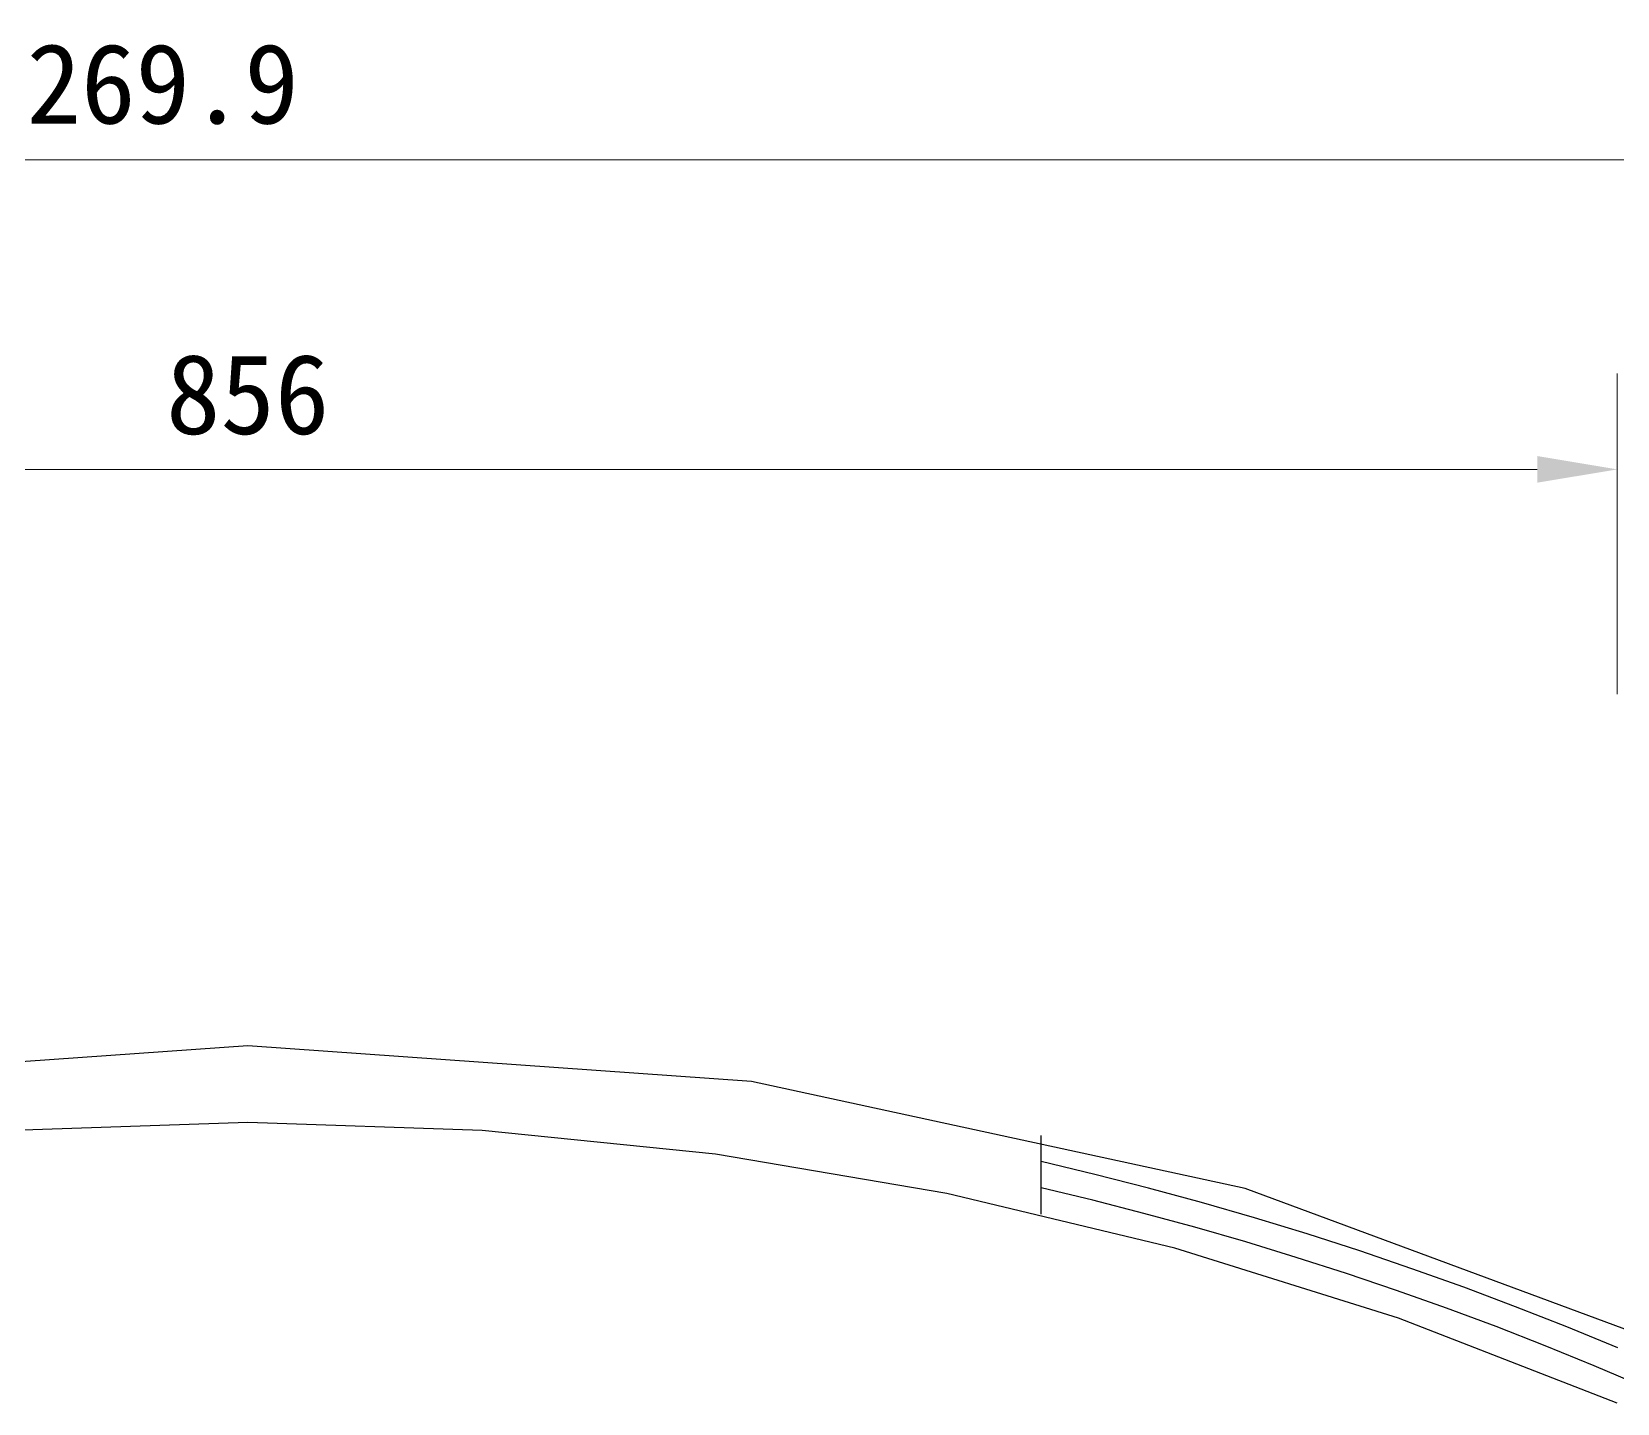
# Model space of a CAD drawing. Header units: centimetres. Extents: x 1966 to 8787, y 7398 to 12383.
# Drawn here: x 3425.5 to 3921, y 11954.8 to 12383.3 of the extents above; entities that cross this region are included whole.
import ezdxf

# ---------------------------------------------------------------- set-up
doc = ezdxf.new("R2010")
doc.units = ezdxf.units.CM
doc.header["$PDMODE"] = 35
doc.styles.add('文2.5', font='kaiu.ttf', dxfattribs={"height": 2.5})
doc.dimstyles.new('DIM2.5', dxfattribs={"dimtxt": 2.5, "dimasz": 2.5, "dimexe": 3, "dimexo": 1, "dimgap": 1, "dimtad": 1, "dimdec": 1, "dimdsep": 46, "dimtxsty": '文2.5', "dimcen": 0, "dimadec": 0, "dimazin": 0, "dimtfac": 1, "dimtdec": 1, "dimtmove": 0, "dimatfit": 3, "dimfxl": 1, "dimlwd": 15, "dimlwe": 15, "dimarcsym": 0})

# ---------------------------------------------------------------- blocks, each defined once
blk = doc.blocks.new('*D20')
at = {"color": 0, "linetype": 'Continuous', "lineweight": 15, "transparency": 16777216}
for p, q in [((3064.97, 12176.33), (3064.97, 12276.59)), ((3920.97, 12176.33), (3920.97, 12276.59)), ((3089.97, 12246.59), (3895.97, 12246.59))]:
    blk.add_line(p, q, dxfattribs=at)
at = {"color": 0, "transparency": 16777216}
for points in [[(3089.97, 12250.76), (3089.97, 12242.43), (3064.97, 12246.59)], [(3895.97, 12250.76), (3895.97, 12242.43), (3920.97, 12246.59)]]:
    blk.add_solid(points, dxfattribs=at)
at = {"layer": 'DEFPOINTS', "color": 0, "transparency": 16777216}
for p in [(3920.97, 12246.59), (3064.97, 12166.33), (3920.97, 12166.33)]:
    blk.add_point(p, dxfattribs=at)
at = {"color": 0, "transparency": 16777216, "insert": (3492.97, 12269.92), "char_height": 25, "attachment_point": 5, "style": '文2.5'}
blk.add_mtext('856', dxfattribs=at)
blk = doc.blocks.new('*D24')
at = {"color": 0, "linetype": 'Continuous', "lineweight": 15, "transparency": 16777216}
for p, q in [((2322.97, 12176.33), (2322.97, 12373.32)), ((4592.87, 12176.33), (4592.87, 12373.32)), ((2347.97, 12343.32), (4567.87, 12343.32))]:
    blk.add_line(p, q, dxfattribs=at)
at = {"color": 0, "transparency": 16777216}
for points in [[(2347.97, 12347.49), (2347.97, 12339.15), (2322.97, 12343.32)], [(4567.87, 12347.49), (4567.87, 12339.15), (4592.87, 12343.32)]]:
    blk.add_solid(points, dxfattribs=at)
at = {"layer": 'DEFPOINTS', "color": 0, "transparency": 16777216}
for p in [(4592.87, 12343.32), (2322.97, 12166.33), (4592.87, 12166.33)]:
    blk.add_point(p, dxfattribs=at)
at = {"color": 0, "transparency": 16777216, "insert": (3457.92, 12366.94), "char_height": 25, "attachment_point": 5, "style": '文2.5'}
blk.add_mtext('2269.9', dxfattribs=at)

msp = doc.modelspace()

# ---------------------------------------------------------------- linework, layer by layer
for p, q in [((3492.97, 12066.49), (3335.54, 12055.29)), ((3650.39, 12055.29), (3492.97, 12066.49)), ((3804.64, 12021.92), (3650.39, 12055.29)), ((3492.97, 12042.49), (3419.71, 12040.02)), ((3566.22, 12040.02), (3492.97, 12042.49)), ((3639.15, 12032.63), (3566.22, 12040.02)), ((3740.97, 12030.28), (3740.97, 12038.49)), ((3711.41, 12020.34), (3639.15, 12032.63)), ((3757.73, 12026.27), (3740.97, 12030.28)), ((3740.97, 12022.07), (3740.97, 12030.28)), ((3774.43, 12022.01), (3757.73, 12026.27)), ((3757.03, 12018.21), (3740.97, 12022.07)), ((3740.97, 12013.85), (3740.97, 12022.07)), ((3791.05, 12017.49), (3774.43, 12022.01)), ((3952.62, 11967.05), (3804.64, 12021.92)), ((3782.69, 12003.21), (3711.41, 12020.34)), ((3773.03, 12014.11), (3757.03, 12018.21)), ((3807.61, 12012.71), (3791.05, 12017.49)), ((3788.97, 12009.76), (3773.03, 12014.11)), ((3824.09, 12007.67), (3807.61, 12012.71)), ((3804.84, 12005.18), (3788.97, 12009.76)), ((3840.49, 12002.37), (3824.09, 12007.67)), ((3852.64, 11981.32), (3782.69, 12003.21)), ((3820.64, 12000.36), (3804.84, 12005.18)), ((3856.8, 11996.82), (3840.49, 12002.37)), ((3836.37, 11995.3), (3820.64, 12000.36)), ((3873.03, 11991.01), (3856.8, 11996.82)), ((3852.02, 11990.01), (3836.37, 11995.3)), ((3889.16, 11984.95), (3873.03, 11991.01)), ((3867.58, 11984.48), (3852.02, 11990.01)), ((3920.97, 11954.77), (3852.64, 11981.32)), ((3883.07, 11978.72), (3867.58, 11984.48)), ((3905.2, 11978.64), (3889.16, 11984.95)), ((3898.46, 11972.72), (3883.07, 11978.72)), ((3921.13, 11972.08), (3905.2, 11978.64)), ((3913.76, 11966.49), (3898.46, 11972.72)), ((3928.97, 11960.04), (3913.76, 11966.49))]:
    msp.add_line(p, q)

# ---------------------------------------------------------------- dimensions: what is measured, and where the dimension line sits
for base, p1, p2, picture, middle in [((4592.87, 12343.32), (2322.97, 12166.33), (4592.87, 12166.33), '*D24', (3457.92, 12366.94)), ((3920.97, 12246.59), (3064.97, 12166.33), (3920.97, 12166.33), '*D20', (3492.97, 12269.92))]:
    dim = msp.add_linear_dim(base=base, p1=p1, p2=p2, dimstyle='DIM2.5')
    dim.commit()
    dim.dimension.update_dxf_attribs({"geometry": picture, "text_midpoint": middle})

doc.saveas('drawing.dxf')
